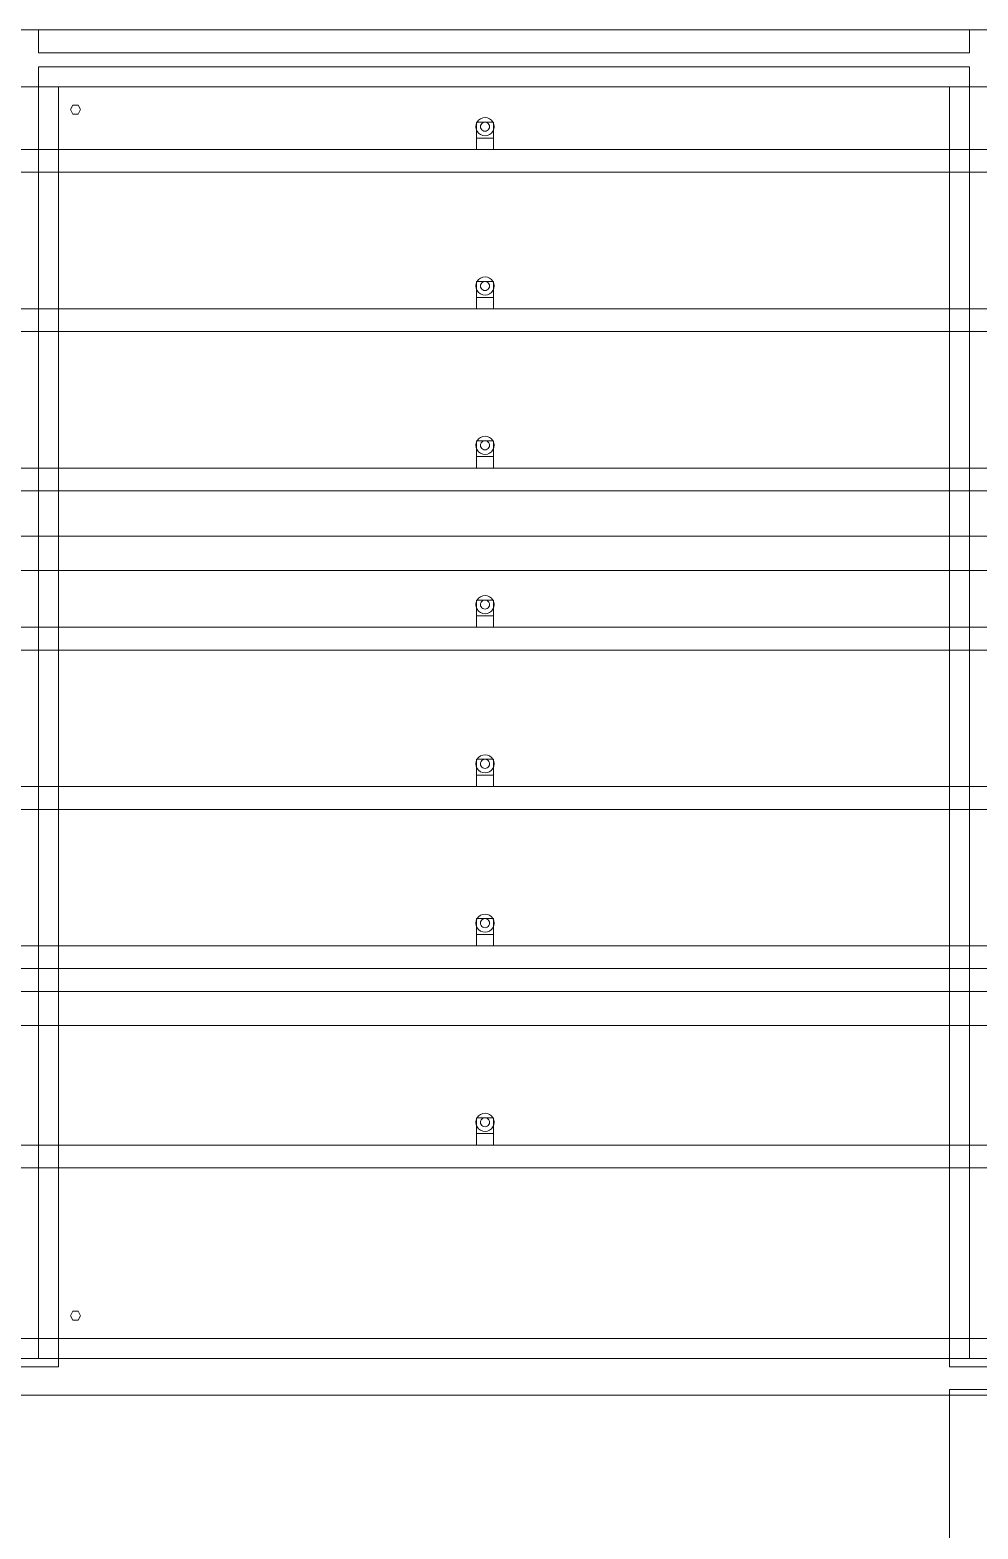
# Model space of a CAD drawing. Header units: millimetres. Extents: x -2500 to 58855, y -53268 to 6837.
# Drawn here: x 42717 to 44384, y 365 to 3000 of the extents above; entities that cross this region are included whole.
import ezdxf

# ---------------------------------------------------------------- set-up
doc = ezdxf.new("R2010")
doc.units = ezdxf.units.MM
doc.layers.add('lateral_secador', color=7, linetype='Continuous', lineweight=0)

msp = doc.modelspace()

# ---------------------------------------------------------------- linework, layer by layer
at = {"layer": 'lateral_secador'}
for p, q in [((37717.116, 3000), (57717.116, 3000)), ((42732.116, 3000), (44368.783, 3000)), ((42732.116, 3000), (42732.116, 2960)), ((44368.783, 2960), (44368.783, 3000)), ((42732.116, 2960), (44368.783, 2960)), ((42732.116, 2935), (44368.783, 2935)), ((42732.116, 2935), (42732.116, 665)), ((44368.783, 665), (44368.783, 2935)), ((37717.116, 2900), (57717.116, 2900)), ((42667.116, 2900), (42767.116, 2900)), ((42767.116, 650), (42767.116, 2900)), ((44333.783, 2900), (44433.783, 2900)), ((44333.783, 2900), (44333.783, 650)), ((42788.116, 2860), (42792.616, 2867.794)), ((42792.616, 2852.206), (42788.116, 2860)), ((42792.616, 2867.794), (42801.616, 2867.794)), ((42801.616, 2852.206), (42792.616, 2852.206)), ((42801.616, 2867.794), (42806.116, 2860)), ((42806.116, 2860), (42801.616, 2852.206)), ((43517.116, 2846), (43512.975, 2845.455)), ((43521.257, 2845.455), (43517.116, 2846)), ((43501.661, 2834.141), (43501.116, 2830)), ((43501.116, 2830), (43501.661, 2825.859)), ((43503.259, 2838), (43501.661, 2834.141)), ((43501.661, 2825.859), (43503.259, 2822)), ((43502.116, 2838), (43532.116, 2838)), ((43502.116, 2838), (43502.116, 2810)), ((43505.802, 2841.314), (43503.259, 2838)), ((43503.259, 2822), (43505.802, 2818.686)), ((43509.116, 2843.856), (43505.802, 2841.314)), ((43512.975, 2845.455), (43509.116, 2843.856)), ((43509.388, 2832.071), (43509.116, 2830)), ((43509.116, 2830), (43509.388, 2827.929)), ((43510.188, 2834), (43509.388, 2832.071)), ((43509.388, 2827.929), (43510.188, 2826)), ((43511.459, 2835.657), (43510.188, 2834)), ((43510.188, 2826), (43511.459, 2824.343)), ((43513.116, 2836.928), (43511.459, 2835.657)), ((43511.459, 2824.343), (43513.116, 2823.072)), ((43515.045, 2837.727), (43513.116, 2836.928)), ((43513.116, 2823.072), (43515.045, 2822.273)), ((43517.116, 2838), (43515.045, 2837.727)), ((43515.045, 2822.273), (43517.116, 2822)), ((43519.186, 2837.727), (43517.116, 2838)), ((43517.116, 2822), (43519.186, 2822.273)), ((43521.116, 2836.928), (43519.186, 2837.727)), ((43519.186, 2822.273), (43521.116, 2823.072)), ((43522.773, 2835.657), (43521.116, 2836.928)), ((43521.116, 2823.072), (43522.773, 2824.343)), ((43525.116, 2843.856), (43521.257, 2845.455)), ((43524.044, 2834), (43522.773, 2835.657)), ((43522.773, 2824.343), (43524.044, 2826)), ((43524.843, 2832.071), (43524.044, 2834)), ((43524.044, 2826), (43524.843, 2827.929)), ((43525.116, 2830), (43524.843, 2832.071)), ((43524.843, 2827.929), (43525.116, 2830)), ((43528.43, 2841.314), (43525.116, 2843.856)), ((43530.972, 2838), (43528.43, 2841.314)), ((43528.43, 2818.686), (43530.972, 2822)), ((43532.571, 2834.141), (43530.972, 2838)), ((43530.972, 2822), (43532.571, 2825.859)), ((43532.116, 2810), (43532.116, 2838)), ((43533.116, 2830), (43532.571, 2834.141)), ((43532.571, 2825.859), (43533.116, 2830)), ((43502.116, 2810), (43532.116, 2810)), ((43502.116, 2810), (43502.116, 2790)), ((43505.802, 2818.686), (43509.116, 2816.144)), ((43509.116, 2816.144), (43512.975, 2814.545)), ((43512.975, 2814.545), (43517.116, 2814)), ((43517.116, 2814), (43521.257, 2814.545)), ((43521.257, 2814.545), (43525.116, 2816.144)), ((43525.116, 2816.144), (43528.43, 2818.686)), ((43532.116, 2790), (43532.116, 2810)), ((38067.116, 2790), (57367.116, 2790)), ((43502.116, 2790), (43532.116, 2790)), ((38067.116, 2750), (57367.116, 2750)), ((43503.259, 2558), (43501.661, 2554.141)), ((43502.116, 2558), (43532.116, 2558)), ((43502.116, 2558), (43502.116, 2530)), ((43505.802, 2561.314), (43503.259, 2558)), ((43509.116, 2563.856), (43505.802, 2561.314)), ((43512.975, 2565.455), (43509.116, 2563.856)), ((43513.116, 2556.928), (43511.459, 2555.657)), ((43517.116, 2566), (43512.975, 2565.455)), ((43515.045, 2557.727), (43513.116, 2556.928)), ((43517.116, 2558), (43515.045, 2557.727)), ((43521.257, 2565.455), (43517.116, 2566)), ((43519.186, 2557.727), (43517.116, 2558)), ((43521.116, 2556.928), (43519.186, 2557.727)), ((43522.773, 2555.657), (43521.116, 2556.928)), ((43525.116, 2563.856), (43521.257, 2565.455)), ((43528.43, 2561.314), (43525.116, 2563.856)), ((43530.972, 2558), (43528.43, 2561.314)), ((43532.571, 2554.141), (43530.972, 2558)), ((43532.116, 2530), (43532.116, 2558)), ((43501.661, 2554.141), (43501.116, 2550)), ((43501.116, 2550), (43501.661, 2545.859)), ((43501.661, 2545.859), (43503.259, 2542)), ((43502.116, 2530), (43532.116, 2530)), ((43502.116, 2530), (43502.116, 2510)), ((43503.259, 2542), (43505.802, 2538.686)), ((43505.802, 2538.686), (43509.116, 2536.144)), ((43509.388, 2552.071), (43509.116, 2550)), ((43509.116, 2550), (43509.388, 2547.929)), ((43509.116, 2536.144), (43512.975, 2534.545)), ((43510.188, 2554), (43509.388, 2552.071)), ((43509.388, 2547.929), (43510.188, 2546)), ((43511.459, 2555.657), (43510.188, 2554)), ((43510.188, 2546), (43511.459, 2544.343)), ((43511.459, 2544.343), (43513.116, 2543.072)), ((43512.975, 2534.545), (43517.116, 2534)), ((43513.116, 2543.072), (43515.045, 2542.273)), ((43515.045, 2542.273), (43517.116, 2542)), ((43517.116, 2542), (43519.186, 2542.273)), ((43517.116, 2534), (43521.257, 2534.545)), ((43519.186, 2542.273), (43521.116, 2543.072)), ((43521.116, 2543.072), (43522.773, 2544.343)), ((43521.257, 2534.545), (43525.116, 2536.144)), ((43524.044, 2554), (43522.773, 2555.657)), ((43522.773, 2544.343), (43524.044, 2546)), ((43524.843, 2552.071), (43524.044, 2554)), ((43524.044, 2546), (43524.843, 2547.929)), ((43525.116, 2550), (43524.843, 2552.071)), ((43524.843, 2547.929), (43525.116, 2550)), ((43525.116, 2536.144), (43528.43, 2538.686)), ((43528.43, 2538.686), (43530.972, 2542)), ((43530.972, 2542), (43532.571, 2545.859)), ((43532.116, 2510), (43532.116, 2530)), ((43533.116, 2550), (43532.571, 2554.141)), ((43532.571, 2545.859), (43533.116, 2550)), ((38067.116, 2510), (57367.116, 2510)), ((43502.116, 2510), (43532.116, 2510)), ((38067.116, 2470), (57367.116, 2470)), ((43501.661, 2274.141), (43501.116, 2270)), ((43501.116, 2270), (43501.661, 2265.859)), ((43503.259, 2278), (43501.661, 2274.141)), ((43502.116, 2278), (43532.116, 2278)), ((43502.116, 2278), (43502.116, 2250)), ((43505.802, 2281.314), (43503.259, 2278)), ((43509.116, 2283.856), (43505.802, 2281.314)), ((43512.975, 2285.455), (43509.116, 2283.856)), ((43509.388, 2272.071), (43509.116, 2270)), ((43509.116, 2270), (43509.388, 2267.929)), ((43510.188, 2274), (43509.388, 2272.071)), ((43509.388, 2267.929), (43510.188, 2266)), ((43511.459, 2275.657), (43510.188, 2274)), ((43513.116, 2276.928), (43511.459, 2275.657)), ((43517.116, 2286), (43512.975, 2285.455)), ((43515.045, 2277.727), (43513.116, 2276.928)), ((43517.116, 2278), (43515.045, 2277.727)), ((43521.257, 2285.455), (43517.116, 2286)), ((43519.186, 2277.727), (43517.116, 2278)), ((43521.116, 2276.928), (43519.186, 2277.727)), ((43522.773, 2275.657), (43521.116, 2276.928)), ((43525.116, 2283.856), (43521.257, 2285.455)), ((43524.044, 2274), (43522.773, 2275.657)), ((43524.843, 2272.071), (43524.044, 2274)), ((43524.044, 2266), (43524.843, 2267.929)), ((43525.116, 2270), (43524.843, 2272.071)), ((43524.843, 2267.929), (43525.116, 2270)), ((43528.43, 2281.314), (43525.116, 2283.856)), ((43530.972, 2278), (43528.43, 2281.314)), ((43532.571, 2274.141), (43530.972, 2278)), ((43532.116, 2250), (43532.116, 2278)), ((43533.116, 2270), (43532.571, 2274.141)), ((43532.571, 2265.859), (43533.116, 2270)), ((43501.661, 2265.859), (43503.259, 2262)), ((43502.116, 2250), (43532.116, 2250)), ((43502.116, 2250), (43502.116, 2230)), ((43503.259, 2262), (43505.802, 2258.686)), ((43505.802, 2258.686), (43509.116, 2256.144)), ((43509.116, 2256.144), (43512.975, 2254.545)), ((43510.188, 2266), (43511.459, 2264.343)), ((43511.459, 2264.343), (43513.116, 2263.072)), ((43512.975, 2254.545), (43517.116, 2254)), ((43513.116, 2263.072), (43515.045, 2262.273)), ((43515.045, 2262.273), (43517.116, 2262)), ((43517.116, 2262), (43519.186, 2262.273)), ((43517.116, 2254), (43521.257, 2254.545)), ((43519.186, 2262.273), (43521.116, 2263.072)), ((43521.116, 2263.072), (43522.773, 2264.343)), ((43521.257, 2254.545), (43525.116, 2256.144)), ((43522.773, 2264.343), (43524.044, 2266)), ((43525.116, 2256.144), (43528.43, 2258.686)), ((43528.43, 2258.686), (43530.972, 2262)), ((43530.972, 2262), (43532.571, 2265.859)), ((43532.116, 2230), (43532.116, 2250)), ((38067.116, 2230), (57367.116, 2230)), ((43502.116, 2230), (43532.116, 2230)), ((38067.116, 2190), (57367.116, 2190)), ((37717.116, 2110), (57717.116, 2110)), ((37717.116, 2050), (57717.116, 2050)), ((43509.116, 2003.856), (43505.802, 2001.314)), ((43512.975, 2005.455), (43509.116, 2003.856)), ((43517.116, 2006), (43512.975, 2005.455)), ((43521.257, 2005.455), (43517.116, 2006)), ((43525.116, 2003.856), (43521.257, 2005.455)), ((43528.43, 2001.314), (43525.116, 2003.856)), ((43501.661, 1994.141), (43501.116, 1990)), ((43501.116, 1990), (43501.661, 1985.859)), ((43503.259, 1998), (43501.661, 1994.141)), ((43501.661, 1985.859), (43503.259, 1982)), ((43502.116, 1998), (43532.116, 1998)), ((43502.116, 1998), (43502.116, 1970)), ((43505.802, 2001.314), (43503.259, 1998)), ((43503.259, 1982), (43505.802, 1978.686)), ((43505.802, 1978.686), (43509.116, 1976.144)), ((43509.388, 1992.071), (43509.116, 1990)), ((43509.116, 1990), (43509.388, 1987.929)), ((43510.188, 1994), (43509.388, 1992.071)), ((43509.388, 1987.929), (43510.188, 1986)), ((43511.459, 1995.657), (43510.188, 1994)), ((43510.188, 1986), (43511.459, 1984.343)), ((43513.116, 1996.928), (43511.459, 1995.657)), ((43511.459, 1984.343), (43513.116, 1983.072)), ((43515.045, 1997.727), (43513.116, 1996.928)), ((43513.116, 1983.072), (43515.045, 1982.273)), ((43517.116, 1998), (43515.045, 1997.727)), ((43515.045, 1982.273), (43517.116, 1982)), ((43519.186, 1997.727), (43517.116, 1998)), ((43517.116, 1982), (43519.186, 1982.273)), ((43521.116, 1996.928), (43519.186, 1997.727)), ((43519.186, 1982.273), (43521.116, 1983.072)), ((43522.773, 1995.657), (43521.116, 1996.928)), ((43521.116, 1983.072), (43522.773, 1984.343)), ((43524.044, 1994), (43522.773, 1995.657)), ((43522.773, 1984.343), (43524.044, 1986)), ((43524.843, 1992.071), (43524.044, 1994)), ((43524.044, 1986), (43524.843, 1987.929)), ((43525.116, 1990), (43524.843, 1992.071)), ((43524.843, 1987.929), (43525.116, 1990)), ((43525.116, 1976.144), (43528.43, 1978.686)), ((43530.972, 1998), (43528.43, 2001.314)), ((43528.43, 1978.686), (43530.972, 1982)), ((43532.571, 1994.141), (43530.972, 1998)), ((43530.972, 1982), (43532.571, 1985.859)), ((43532.116, 1970), (43532.116, 1998)), ((43533.116, 1990), (43532.571, 1994.141)), ((43532.571, 1985.859), (43533.116, 1990)), ((38067.116, 1950), (57367.116, 1950)), ((43502.116, 1970), (43532.116, 1970)), ((43502.116, 1970), (43502.116, 1950)), ((43502.116, 1950), (43532.116, 1950)), ((43509.116, 1976.144), (43512.975, 1974.545)), ((43512.975, 1974.545), (43517.116, 1974)), ((43517.116, 1974), (43521.257, 1974.545)), ((43521.257, 1974.545), (43525.116, 1976.144)), ((43532.116, 1950), (43532.116, 1970)), ((38067.116, 1910), (57367.116, 1910)), ((43501.661, 1714.141), (43501.116, 1710)), ((43503.259, 1718), (43501.661, 1714.141)), ((43502.116, 1718), (43532.116, 1718)), ((43502.116, 1718), (43502.116, 1690)), ((43505.802, 1721.314), (43503.259, 1718)), ((43509.116, 1723.856), (43505.802, 1721.314)), ((43512.975, 1725.455), (43509.116, 1723.856)), ((43510.188, 1714), (43509.388, 1712.071)), ((43511.459, 1715.657), (43510.188, 1714)), ((43513.116, 1716.928), (43511.459, 1715.657)), ((43517.116, 1726), (43512.975, 1725.455)), ((43515.045, 1717.727), (43513.116, 1716.928)), ((43517.116, 1718), (43515.045, 1717.727)), ((43521.257, 1725.455), (43517.116, 1726)), ((43519.186, 1717.727), (43517.116, 1718)), ((43521.116, 1716.928), (43519.186, 1717.727)), ((43522.773, 1715.657), (43521.116, 1716.928)), ((43525.116, 1723.856), (43521.257, 1725.455)), ((43524.044, 1714), (43522.773, 1715.657)), ((43524.843, 1712.071), (43524.044, 1714)), ((43528.43, 1721.314), (43525.116, 1723.856)), ((43530.972, 1718), (43528.43, 1721.314)), ((43532.571, 1714.141), (43530.972, 1718)), ((43532.116, 1690), (43532.116, 1718)), ((43533.116, 1710), (43532.571, 1714.141)), ((43501.116, 1710), (43501.661, 1705.859)), ((43501.661, 1705.859), (43503.259, 1702)), ((43502.116, 1690), (43532.116, 1690)), ((43502.116, 1690), (43502.116, 1670)), ((43503.259, 1702), (43505.802, 1698.686)), ((43505.802, 1698.686), (43509.116, 1696.144)), ((43509.388, 1712.071), (43509.116, 1710)), ((43509.116, 1710), (43509.388, 1707.929)), ((43509.116, 1696.144), (43512.975, 1694.545)), ((43509.388, 1707.929), (43510.188, 1706)), ((43510.188, 1706), (43511.459, 1704.343)), ((43511.459, 1704.343), (43513.116, 1703.072)), ((43512.975, 1694.545), (43517.116, 1694)), ((43513.116, 1703.072), (43515.045, 1702.273)), ((43515.045, 1702.273), (43517.116, 1702)), ((43517.116, 1702), (43519.186, 1702.273)), ((43517.116, 1694), (43521.257, 1694.545)), ((43519.186, 1702.273), (43521.116, 1703.072)), ((43521.116, 1703.072), (43522.773, 1704.343)), ((43521.257, 1694.545), (43525.116, 1696.144)), ((43522.773, 1704.343), (43524.044, 1706)), ((43524.044, 1706), (43524.843, 1707.929)), ((43525.116, 1710), (43524.843, 1712.071)), ((43524.843, 1707.929), (43525.116, 1710)), ((43525.116, 1696.144), (43528.43, 1698.686)), ((43528.43, 1698.686), (43530.972, 1702)), ((43530.972, 1702), (43532.571, 1705.859)), ((43532.116, 1670), (43532.116, 1690)), ((43532.571, 1705.859), (43533.116, 1710)), ((38067.116, 1670), (57367.116, 1670)), ((43502.116, 1670), (43532.116, 1670)), ((38067.116, 1630), (57367.116, 1630)), ((43501.661, 1434.141), (43501.116, 1430)), ((43501.116, 1430), (43501.661, 1425.859)), ((43503.259, 1438), (43501.661, 1434.141)), ((43501.661, 1425.859), (43503.259, 1422)), ((43502.116, 1438), (43532.116, 1438)), ((43502.116, 1438), (43502.116, 1410)), ((43505.802, 1441.314), (43503.259, 1438)), ((43509.116, 1443.856), (43505.802, 1441.314)), ((43512.975, 1445.455), (43509.116, 1443.856)), ((43509.388, 1432.071), (43509.116, 1430)), ((43509.116, 1430), (43509.388, 1427.929)), ((43510.188, 1434), (43509.388, 1432.071)), ((43509.388, 1427.929), (43510.188, 1426)), ((43511.459, 1435.657), (43510.188, 1434)), ((43510.188, 1426), (43511.459, 1424.343)), ((43513.116, 1436.928), (43511.459, 1435.657)), ((43511.459, 1424.343), (43513.116, 1423.072)), ((43517.116, 1446), (43512.975, 1445.455)), ((43515.045, 1437.727), (43513.116, 1436.928)), ((43513.116, 1423.072), (43515.045, 1422.273)), ((43517.116, 1438), (43515.045, 1437.727)), ((43521.257, 1445.455), (43517.116, 1446)), ((43519.186, 1437.727), (43517.116, 1438)), ((43521.116, 1436.928), (43519.186, 1437.727)), ((43519.186, 1422.273), (43521.116, 1423.072)), ((43522.773, 1435.657), (43521.116, 1436.928)), ((43521.116, 1423.072), (43522.773, 1424.343)), ((43525.116, 1443.856), (43521.257, 1445.455)), ((43524.044, 1434), (43522.773, 1435.657)), ((43522.773, 1424.343), (43524.044, 1426)), ((43524.843, 1432.071), (43524.044, 1434)), ((43524.044, 1426), (43524.843, 1427.929)), ((43525.116, 1430), (43524.843, 1432.071)), ((43524.843, 1427.929), (43525.116, 1430)), ((43528.43, 1441.314), (43525.116, 1443.856)), ((43530.972, 1438), (43528.43, 1441.314)), ((43532.571, 1434.141), (43530.972, 1438)), ((43530.972, 1422), (43532.571, 1425.859)), ((43532.116, 1410), (43532.116, 1438)), ((43533.116, 1430), (43532.571, 1434.141)), ((43532.571, 1425.859), (43533.116, 1430)), ((43502.116, 1410), (43532.116, 1410)), ((43502.116, 1410), (43502.116, 1390)), ((43503.259, 1422), (43505.802, 1418.686)), ((43505.802, 1418.686), (43509.116, 1416.144)), ((43509.116, 1416.144), (43512.975, 1414.545)), ((43512.975, 1414.545), (43517.116, 1414)), ((43515.045, 1422.273), (43517.116, 1422)), ((43517.116, 1422), (43519.186, 1422.273)), ((43517.116, 1414), (43521.257, 1414.545)), ((43521.257, 1414.545), (43525.116, 1416.144)), ((43525.116, 1416.144), (43528.43, 1418.686)), ((43528.43, 1418.686), (43530.972, 1422)), ((43532.116, 1390), (43532.116, 1410)), ((38067.116, 1390), (57367.116, 1390)), ((43502.116, 1390), (43532.116, 1390)), ((38067.116, 1350), (57367.116, 1350)), ((37717.116, 1310), (57717.116, 1310)), ((37717.116, 1250), (57717.116, 1250)), ((43501.661, 1084.141), (43501.116, 1080)), ((43503.259, 1088), (43501.661, 1084.141)), ((43502.116, 1088), (43532.116, 1088)), ((43502.116, 1088), (43502.116, 1060)), ((43505.802, 1091.314), (43503.259, 1088)), ((43509.116, 1093.856), (43505.802, 1091.314)), ((43512.975, 1095.455), (43509.116, 1093.856)), ((43509.388, 1082.071), (43509.116, 1080)), ((43510.188, 1084), (43509.388, 1082.071)), ((43511.459, 1085.657), (43510.188, 1084)), ((43513.116, 1086.928), (43511.459, 1085.657)), ((43517.116, 1096), (43512.975, 1095.455)), ((43515.045, 1087.727), (43513.116, 1086.928)), ((43517.116, 1088), (43515.045, 1087.727)), ((43521.257, 1095.455), (43517.116, 1096)), ((43519.186, 1087.727), (43517.116, 1088)), ((43521.116, 1086.928), (43519.186, 1087.727)), ((43522.773, 1085.657), (43521.116, 1086.928)), ((43525.116, 1093.856), (43521.257, 1095.455)), ((43524.044, 1084), (43522.773, 1085.657)), ((43524.843, 1082.071), (43524.044, 1084)), ((43525.116, 1080), (43524.843, 1082.071)), ((43528.43, 1091.314), (43525.116, 1093.856)), ((43530.972, 1088), (43528.43, 1091.314)), ((43532.571, 1084.141), (43530.972, 1088)), ((43532.116, 1060), (43532.116, 1088)), ((43533.116, 1080), (43532.571, 1084.141)), ((43501.116, 1080), (43501.661, 1075.859)), ((43501.661, 1075.859), (43503.259, 1072)), ((43502.116, 1060), (43532.116, 1060)), ((43502.116, 1060), (43502.116, 1040)), ((43503.259, 1072), (43505.802, 1068.686)), ((43505.802, 1068.686), (43509.116, 1066.144)), ((43509.116, 1080), (43509.388, 1077.929)), ((43509.116, 1066.144), (43512.975, 1064.545)), ((43509.388, 1077.929), (43510.188, 1076)), ((43510.188, 1076), (43511.459, 1074.343)), ((43511.459, 1074.343), (43513.116, 1073.072)), ((43512.975, 1064.545), (43517.116, 1064)), ((43513.116, 1073.072), (43515.045, 1072.273)), ((43515.045, 1072.273), (43517.116, 1072)), ((43517.116, 1072), (43519.186, 1072.273)), ((43517.116, 1064), (43521.257, 1064.545)), ((43519.186, 1072.273), (43521.116, 1073.072)), ((43521.116, 1073.072), (43522.773, 1074.343)), ((43521.257, 1064.545), (43525.116, 1066.144)), ((43522.773, 1074.343), (43524.044, 1076)), ((43524.044, 1076), (43524.843, 1077.929)), ((43524.843, 1077.929), (43525.116, 1080)), ((43525.116, 1066.144), (43528.43, 1068.686)), ((43528.43, 1068.686), (43530.972, 1072)), ((43530.972, 1072), (43532.571, 1075.859)), ((43532.116, 1040), (43532.116, 1060)), ((43532.571, 1075.859), (43533.116, 1080)), ((38067.116, 1040), (57367.116, 1040)), ((43502.116, 1040), (43532.116, 1040)), ((38067.116, 1000), (57367.116, 1000)), ((42788.116, 740), (42792.616, 747.794)), ((42792.616, 732.206), (42788.116, 740)), ((42792.616, 747.794), (42801.616, 747.794)), ((42801.616, 747.794), (42806.116, 740)), ((42806.116, 740), (42801.616, 732.206)), ((42801.616, 732.206), (42792.616, 732.206)), ((37717.116, 700), (57717.116, 700)), ((37717.116, 665), (57467.116, 665)), ((42732.116, 665), (44368.783, 665)), ((42667.116, 650), (42767.116, 650)), ((44333.783, 650), (44433.783, 650)), ((44333.783, 610), (44433.783, 610)), ((44333.783, 610), (44333.783, 20)), ((37717.116, 600), (57467.116, 600)), ((37717.116, 600), (57717.116, 600))]:
    msp.add_line(p, q, dxfattribs=at)

doc.saveas('drawing.dxf')
